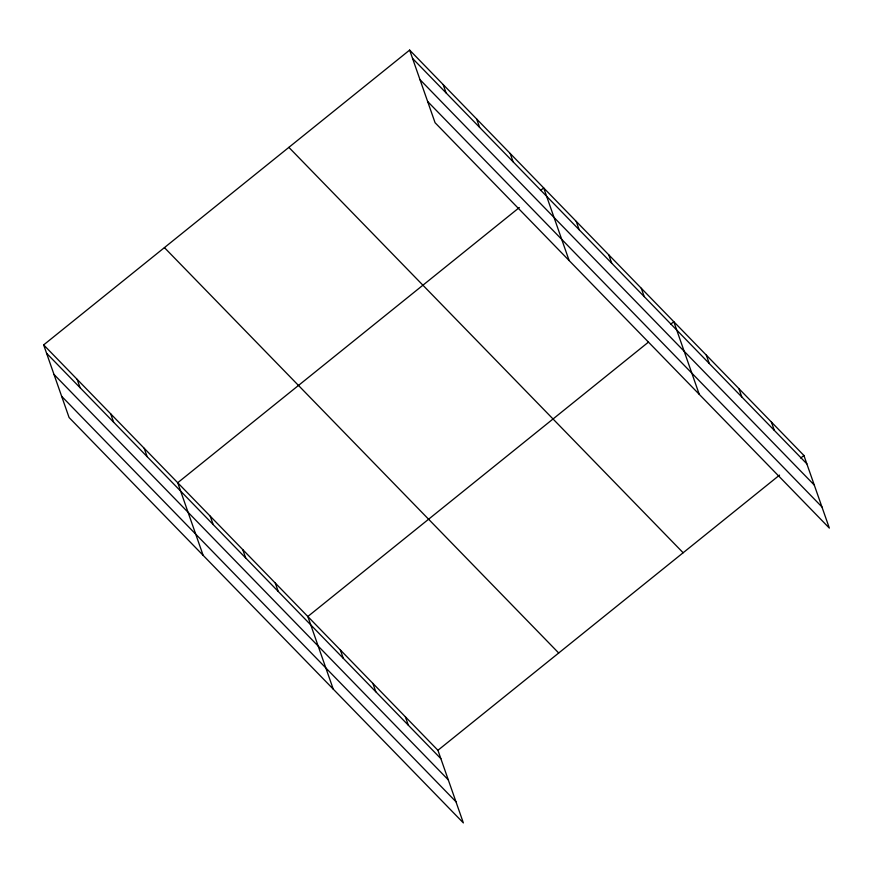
<?xml version="1.0" encoding="UTF-8"?>
<svg xmlns="http://www.w3.org/2000/svg" width="873" height="873" viewBox="0 0 873 873"><rect width="100%" height="100%" fill="white"/><g stroke="black" fill="none" stroke-linecap="round" stroke-linejoin="round"><path stroke-width="1.31" d="M43.65 344.9L437.93 750.289L463.367 822.912L69.087 417.523L43.65 344.9L409.633 50.088L803.913 455.477L829.35 528.1L435.07 122.711L409.633 50.088M519.326 207.545L177.71 482.736L203.136 555.359M540.518 190.478L543.693 187.924L569.131 260.547M648.377 342.183L307.82 616.513L333.246 689.135M670.628 324.254L673.803 321.701L699.24 394.323M437.93 750.289L779.545 475.108M800.737 458.041L803.913 455.477M412.569 58.447L806.848 463.836M419.989 79.65L814.269 485.039M427.639 101.497L821.919 506.897M288.865 147.373L683.144 552.762M164.43 247.616L558.709 653.004M46.575 353.259L440.854 758.648M54.006 374.462L448.286 779.851M61.656 396.309L455.935 801.709M771.394 422.03L774.318 430.389M738.864 388.583L741.788 396.942M706.333 355.147L709.258 363.495M641.273 288.254L644.209 296.613M608.754 254.807L611.678 263.166M576.224 221.36L579.148 229.719M510.181 153.462L513.106 161.821M476.669 119.001L479.593 127.36M443.157 84.539L446.081 92.898M405.399 716.842L408.324 725.201M372.869 683.395L375.805 691.754M340.35 649.959L343.275 658.307M275.29 583.066L278.214 591.425M242.759 549.619L245.684 557.978M210.229 516.172L213.165 524.531M144.187 448.275L147.122 456.634M110.675 413.813L113.599 422.172M77.162 379.351L80.087 387.71"/></g></svg>
